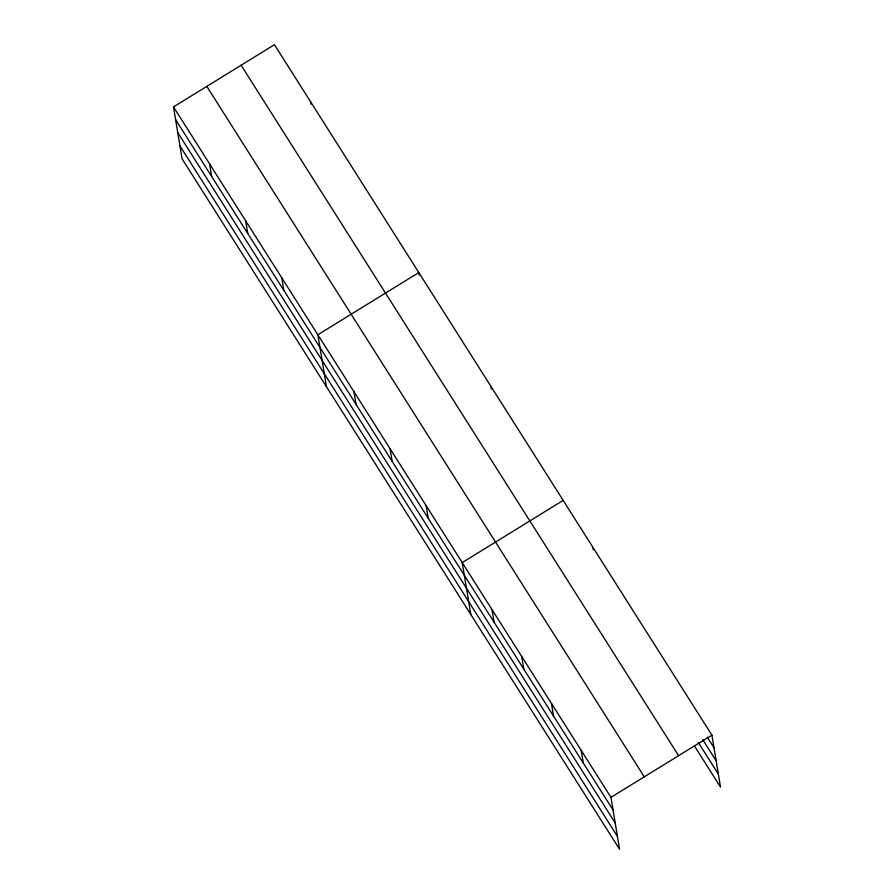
<?xml version="1.0" encoding="UTF-8"?>
<svg xmlns="http://www.w3.org/2000/svg" width="894" height="894" viewBox="0 0 894 894"><rect width="100%" height="100%" fill="white"/><g stroke="black" fill="none" stroke-linecap="round" stroke-linejoin="round"><path stroke-width="1.34" d="M173.492 106.911L610.96 797.359L619.564 849.3L182.085 158.853L173.492 106.911L274.436 44.7L711.915 735.147L720.508 787.089L694.482 746.009M563.164 500.394L462.22 562.605L470.825 614.547M610.96 797.359L711.915 735.147M707.31 737.237L714.004 747.797M702.762 739.64L716.15 760.76M698.281 742.433L718.363 774.126M241.123 65.228L678.602 755.676M206.805 86.383L644.272 776.83M175.582 119.561L613.061 810.009M177.727 132.524L615.206 822.972M179.94 145.89L617.419 836.337M592.923 547.34L593.337 549.877M581.212 750.412L583.313 763.063M551.464 703.455L553.565 716.105M490.985 386.476L491.409 389.002M521.716 656.509L523.817 669.159M491.968 609.563L494.069 622.213M419.219 275.073L418.805 272.547L317.862 334.758L326.455 386.7M426.136 505.646L428.226 518.297M390.041 448.687L392.131 461.338M310.531 101.659L310.944 104.196M353.946 391.717L356.047 404.379M281.766 277.799L283.856 290.449M245.671 220.84L247.772 233.49M209.587 163.87L211.677 176.531"/></g></svg>
